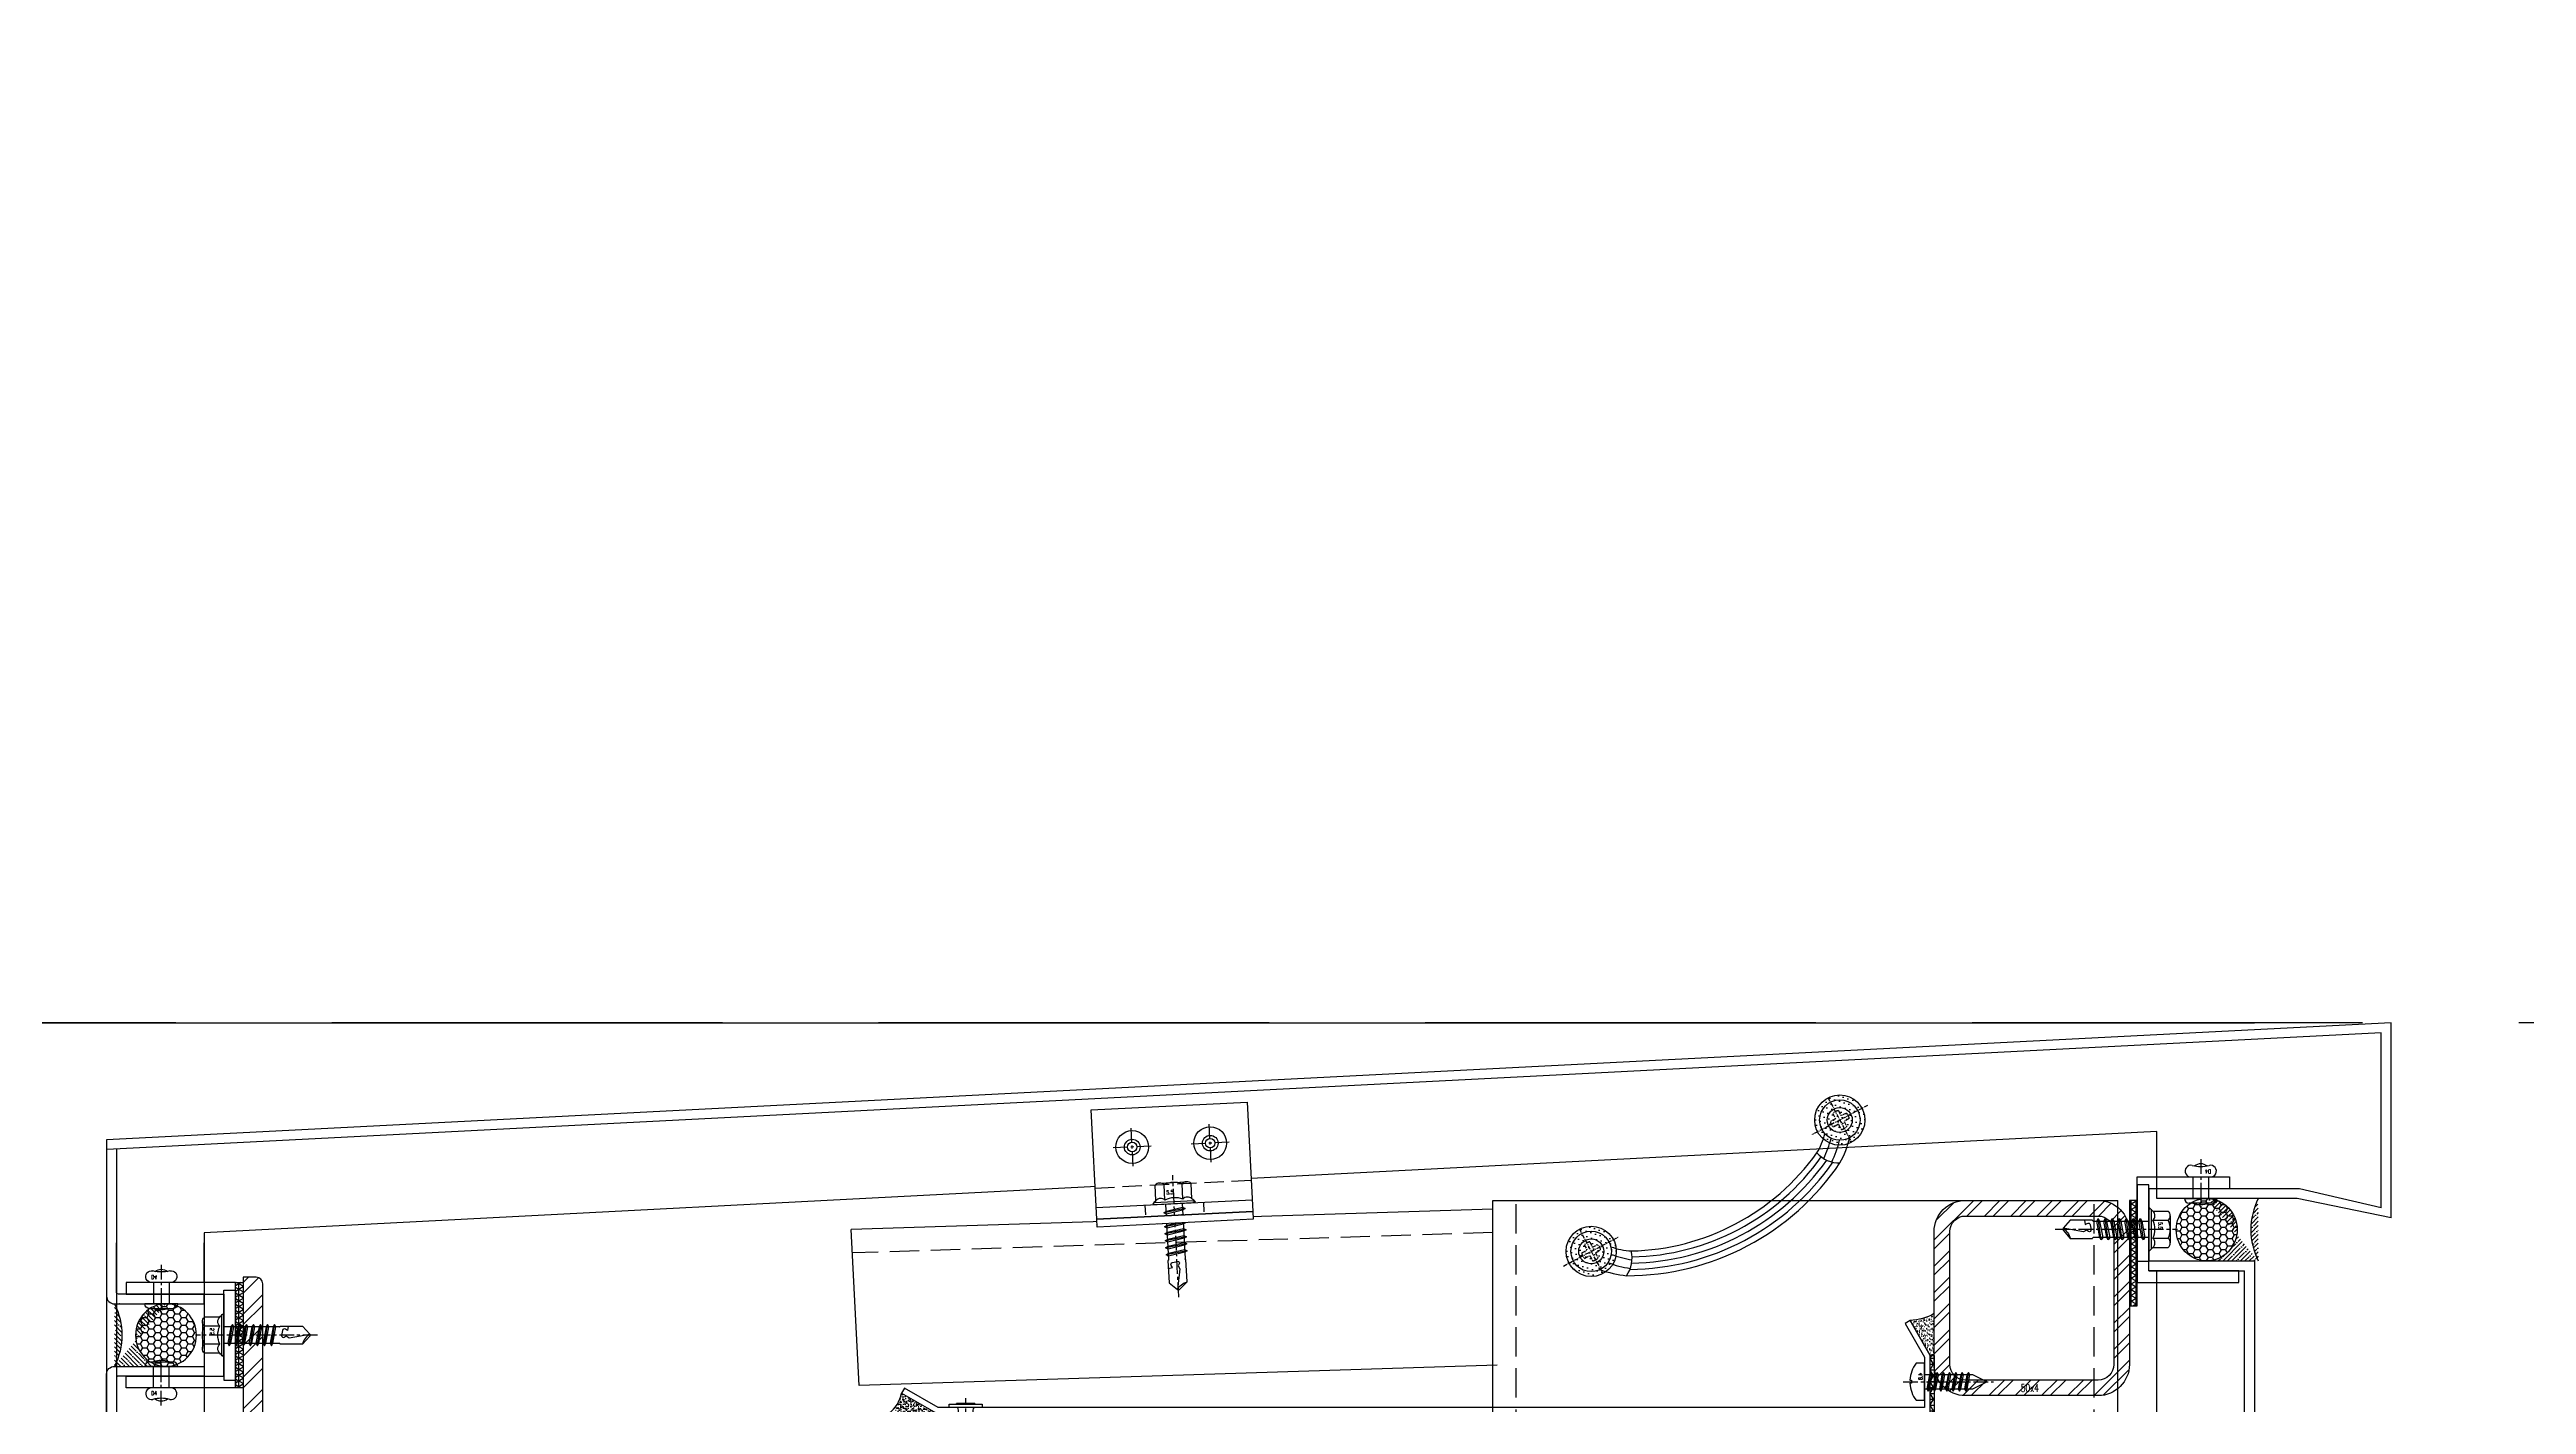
# Model space of a CAD drawing. Extents: x 220580 to 2027826, y -309201 to 71987.
# Drawn here: x 307435 to 308069, y -180895 to -180548 of the extents above; entities that cross this region are included whole.
import ezdxf
from ezdxf.enums import TextEntityAlignment as Align

# ---------------------------------------------------------------- set-up
doc = ezdxf.new("R2010")
doc.units = 0
for name, pattern in [('CENTER', [2, 1.25, -0.25, 0.25, -0.25]), ('DASH', [0.35, 0.25, -0.1]), ('ZN-CENTER', [2, 1.25, -0.25, 0.25, -0.25]), ('ZN-DASH', [0.35, 0.25, -0.1]), ('ZN-DOT', [0.25, 0, -0.25])]:
    doc.linetypes.add(name, pattern=pattern)
for name, color, linetype in [('!ZN1-填充-8', 8, 'Continuous'), ('!ZN1-标注-173', 173, 'Continuous'), ('!ZN3-不锈钢板幕墙-7', 7, 'Continuous'), ('!ZN3-铝板幕墙-3', 3, 'Continuous'), ('!ZN4-辅助材料-1', 1, 'Continuous'), ('!ZN4-配件-11', 11, 'Continuous'), ('!ZN5-钢材投影-40', 40, 'Continuous'), ('!ZN5-钢材断面-2', 2, 'Continuous'), ('!ZN5-铝材投影-112', 112, 'Continuous'), ('!ZN6-层高线-8', 8, 'ZN-DOT'), ('!ZN6-虚线-8', 8, 'ZN-DASH'), ('A-LIN-V', 9, 'Continuous'), ('CEN', 1, 'CENTER'), ('DIM', 173, 'Continuous'), ('Fill', 8, 'Continuous')]:
    doc.layers.add(name, color=color, linetype=linetype)
doc.layers.add('@ZN-型材编号（非打印层）', color=8, linetype='Continuous', plot=False)
doc.styles.add('DHTEXT-1', font='ROMANS.shx', dxfattribs={"width": 0.7, "bigfont": 'CHINESE.shx'})
doc.dimstyles.new('ZN3', dxfattribs={"dimscale": 3, "dimtxt": 2.5, "dimasz": 1.5, "dimexe": 1, "dimexo": 2, "dimgap": 0.9, "dimtad": 1, "dimdec": 0, "dimdsep": 46, "dimtxsty": 'DHTEXT-1', "dimblk": 'ARCHTICK', "dimcen": 2.5, "dimclrd": 173, "dimclre": 173, "dimclrt": 7, "dimazin": 2, "dimtfac": 1, "dimtix": 1, "dimtmove": 2, "dimatfit": 3, "dimfxl": 0, "dimarcsym": 0})

# ---------------------------------------------------------------- blocks, each defined once
blk = doc.blocks.new('*U2096')
at = {"color": 0, "linetype": 'CENTER', "ltscale": 3}
blk.add_line((-5.42402482348062, 2.951201566112061e-13), (17.70672576295199, 2.948752353404415e-13), dxfattribs=at)
at = {"linetype": 'ByBlock', "ltscale": 10}
for p, q in [((0, 1.7899998674459), (12.38000001907299, 1.790001397150355)), ((0.980701996714231, 2.400000000000386), (1.655298003285623, -2.399999999999796)), ((2.580701996714217, 2.400000210272508), (3.255298003285609, -2.399999789727674)), ((4.180701996714204, 2.40000042054463), (4.855298003285595, -2.399999579455552)), ((5.780701996714191, 2.400000630816753), (6.455298003285582, -2.399999369183429)), ((7.380701996714176, 2.400000841088874), (8.055298003285568, -2.399999158911307)), ((8.980701996714163, 2.400001051360997), (9.655298003285555, -2.399998948639185)), ((10.58070199671415, 2.400001261633119), (11.25529800328554, -2.399998738367063)), ((12.38000001907299, 1.790001397150355), (16, 1.626980552060786e-06)), ((16, 1.626980552060786e-06), (12.38000001907299, -1.789998580962678)), ((12.38000001907299, -1.789998580962678), (0, -1.790000231097598))]:
    blk.add_line(p, q, dxfattribs=at)
blk.add_lwpolyline([(-3.299999999999955, 0.4000000000003876), (-3.689993742175107, 0.3999999999999488, -0.1474780726293994), (-2.137196594791703, 4.750000000000297), (0, 4.750000000000293), (0, -4.749999999999703), (-2.137196594791703, -4.749999999999703, -0.1474780726293994), (-3.689993742175107, -0.3999999999993538), (-3.299999999999955, -0.3999999999995669)], format="xyb", close=True, dxfattribs=at)
for points in [[(1.303114339079855, -1.789999999999669), (0.6285183325084631, 1.790000000000258), (0.980701996714231, 2.400000000000158), (1.332885660919771, 1.790000000000258), (2.00748166749139, -1.789999999999669), (1.655298003285623, -2.399999999999796)], [(2.903114339079841, -1.789999789727547), (2.228518332508449, 1.790000210272381), (2.580701996714217, 2.400000210272281), (2.932885660919758, 1.790000210272381), (3.607481667491377, -1.789999789727547), (3.255298003285609, -2.399999789727674)], [(4.503114339079827, -1.789999579455424), (3.828518332508436, 1.790000420544503), (4.180701996714204, 2.400000420544403), (4.532885660919744, 1.790000420544503), (5.207481667491363, -1.789999579455424), (4.855298003285595, -2.399999579455552)], [(6.103114339079815, -1.789999369183302), (5.428518332508423, 1.790000630816625), (5.780701996714191, 2.400000630816525), (6.132885660919731, 1.790000630816625), (6.80748166749135, -1.789999369183302), (6.455298003285582, -2.399999369183429)], [(7.7031143390798, -1.78999915891118), (7.028518332508408, 1.790000841088747), (7.380701996714176, 2.400000841088647), (7.732885660919717, 1.790000841088747), (8.407481667491336, -1.78999915891118), (8.055298003285568, -2.399999158911307)], [(9.303114339079787, -1.789998948639058), (8.628518332508396, 1.79000105136087), (8.980701996714163, 2.400001051360769), (9.332885660919704, 1.79000105136087), (10.00748166749132, -1.789998948639058), (9.655298003285555, -2.399998948639185)], [(10.90311433907977, -1.789998738366936), (10.22851833250838, 1.790001261632992), (10.58070199671415, 2.400001261632892), (10.93288566091969, 1.790001261632992), (11.60748166749131, -1.789998738366936), (11.25529800328554, -2.399998738367063)]]:
    blk.add_lwpolyline(points, close=True, dxfattribs=at)
at = {"layer": 'Defpoints', "color": 0, "ltscale": 10, "style": 'DHTEXT-1', "width": 0.7}
blk.add_text('4.8', height=1, rotation=90, dxfattribs=at).set_placement((-0.4943080637851551, -1.360906739296144), align=Align.CENTER)
blk = doc.blocks.new('*U1916')
at = {"color": 0, "linetype": 'ZN-CENTER', "ltscale": 6}
blk.add_line((43.75691669705304, 4.925789506012574e-14), (-2.334210881697629, 5.329070518200751e-14), dxfattribs=at)
at = {"linetype": 'ByBlock', "ltscale": 10}
for p, q in [((-1.099999999999767, 2.281819537641123), (-1.099999999999767, -2.281819537642608)), ((-0.9499999999997897, 2.326965969312877), (-0.9499999999997897, -2.326965969314362)), ((-0.7999999999997556, 4.200000000000042), (-0.7999999999997556, -4.20000000000147)), ((-1.335820343228988e-12, 4.200000000000042), (-0.7999999999997556, 4.200000000000042)), ((1.335820343228988e-12, -4.199999999999935), (-1.335820343228988e-12, 4.200000000000042)), ((-0.7999999999997556, -4.20000000000147), (1.335820343228988e-12, -4.199999999999935))]:
    blk.add_line(p, q, dxfattribs=at)
blk.add_lwpolyline([(0, -2.522000000000165, -0.414213562373095), (0.6719999999999402, -1.849999999999969), (35.87027027027045, -1.849999999999973), (42, 4.925789506012574e-14), (35.87027027027045, 1.850000000000072), (0.6719999999999402, 1.850000000000076, -0.414213562373095), (0, 2.521999999999476)], format="xyb", dxfattribs=at)
for centre, start, end in [((-1.117211323007012, 2.610766877386478), 272.9951230191359, 344.3665125859252), ((-1.117211323007012, -2.610766877387963), 15.63348741407401, 87.00487698086415)]:
    blk.add_arc(centre, 0.329397301089755, start, end, dxfattribs=at)
at = {"layer": 'Defpoints', "color": 0, "ltscale": 10, "style": 'DHTEXT-1', "width": 0.7}
blk.add_text('3.7', height=1.125, rotation=90, dxfattribs=at).set_placement((3.092591720855712, -0.9336714974895588), align=Align.CENTER)
blk = doc.blocks.new('A$C4339486c')
at = {"layer": '!ZN1-填充-8'}
h = blk.add_hatch(dxfattribs=at)
h.set_pattern_fill('AR-SAND', color=256, scale=0.5, style=0)
h.set_pattern_definition([(37.50000000000001, (116583.8675824986, 18534.71733578655), (-0.03149667905480408, 0.9634118845065793), [0, -0.76, 0, -0.85, 0, -0.8125]), (7.499999999999999, (116583.8675824986, 18534.71733578655), (0.8848883526338636, 1.41107303261487), [0, -0.41, 0, -0.685, 0, -0.2625]), (327.5, (116583.2525824986, 18534.71733578655), (1.557070930875748, 0.002829526768482249), [0, -0.25, 0, -0.9, 0, -1.175]), (317.5, (116583.2525824986, 18534.71733578655), (1.503063302286147, 0.4388377824671246), [0, -0.125, 0, -0.59, 0, -0.675])])
edge = h.paths.add_edge_path()
edge.add_arc((106.0533883510507, -22.41111024227575), 14.3792900125779, 273.13283068018336, 298.88795811342646, ccw=False)
edge.add_line((106.8392304844456, -36.768910679908), (111.9999999999127, -45.70762568686041))
edge.add_line((111.9999999998836, -45.70762568686041), (111.9999999998836, -46.02916471776552))
edge.add_line((111.9999999998836, -46.02916471773642), (112.9999999998836, -46.02916471773642))
edge.add_line((112.9999999998836, -46.02916471773642), (112.9999999998836, -35.00112882305984))
at = {"layer": '!ZN1-填充-8', "ltscale": 0.1}
h = blk.add_hatch(dxfattribs=at)
h.set_pattern_fill('NET3', color=256, scale=3, style=0)
h.set_pattern_definition([(7.016477563892661e-15, (116709.8676953827, 18512.01084007393), (0, 1.5), []), (59.99999999999999, (116709.8676953827, 18512.01084007393), (-1.299038105676658, 0.7500000000000002), []), (120, (116709.8676953827, 18512.01084007393), (-1.299038105676658, -0.7499999999999997), [])])
h.paths.add_polyline_path([(111.9999999998836, -45.70762568686041), (112.9999999998836, -45.70762568686041), (112.9999999999418, -60.50112882189569), (111.9999999999418, -60.50112882189569)])
at = {"layer": '!ZN1-填充-8'}
h = blk.add_hatch(dxfattribs=at)
h.set_pattern_fill('AR-SAND', color=256, scale=0.5, style=0)
h.set_pattern_definition([(37.50000000000001, (116461.8678415727, 18527.01083949904), (-0.03149667905480408, 0.9634118845065793), [0, -0.76, 0, -0.85, 0, -0.8125]), (7.499999999999999, (116461.8678415727, 18527.01083949904), (0.8848883526338636, 1.41107303261487), [0, -0.41, 0, -0.685, 0, -0.2625]), (327.5, (116461.2528415727, 18527.01083949904), (1.557070930875748, 0.002829526768482249), [0, -0.25, 0, -0.9, 0, -1.175]), (317.5, (116461.2528415727, 18527.01083949904), (1.503063302286147, 0.4388377824671246), [0, -0.125, 0, -0.59, 0, -0.675])])
edge = h.paths.add_edge_path()
edge.add_line((-153.7469659872586, -60.50112882378744), (-142.4998637941026, -60.50112882375834))
edge.add_line((-142.4998637941317, -60.50112882375834), (-151.438578801055, -55.34035930829123))
edge.add_ellipse((-161.6689984797267, -53.86099213713896), major_axis=(-7.309241206491246, -7.309241206491246), ratio=0.9999999999978988, start_angle=95.03073259713369, end_angle=126.77179443822749, ccw=False)
at = {"layer": '!ZN3-不锈钢板幕墙-7', "ltscale": 4}
blk.add_lwpolyline([(-106.4999467868474, -59.00112882375834), (-106.4999467868474, -59.00112882375834), (-142.0979400054202, -59.00112882375834), (-150.688578801055, -54.04132120261784), (-151.438578801055, -55.34035930829123), (-142.4998637941317, -60.50112882375834), (-45.59828502614982, -60.50112882375834), (-45.59828502614982, -60.50112882375834), (111.9999999999418, -60.50112882311805), (111.9999999998836, -45.70762568686041), (106.8392304844456, -36.768910679908), (105.5401923787431, -37.518910679908), (110.4999999998836, -46.10954947551363), (110.4999999999418, -59.00112882311805)], close=True, dxfattribs=at)
at = {"layer": '!ZN4-辅助材料-1', "ltscale": 4}
for points in [[(106.8392304844456, -36.768910679908), (111.9999999998836, -45.70762568686041), (112.9999999998836, -45.70762568686041), (112.9999999999418, -35.00112882308895, -0.1128534114984326), (106.8392304844456, -36.768910679908)], [(-151.438578801055, -55.34035930829123), (-142.4998637941317, -60.50112882375834), (-142.4998637941317, -60.50112882375834), (-154.706360657874, -60.50112882375834, 0.1983726770642686), (-151.438578801055, -55.34035930829123)]]:
    blk.add_lwpolyline(points, format="xyb", dxfattribs=at)
blk.add_lwpolyline([(111.9999999998836, -45.70762568686041), (112.9999999998836, -45.70762568686041), (112.9999999999418, -60.50112882189569), (111.9999999999418, -60.50112882189569)], close=True, dxfattribs=at)
at = {"layer": '!ZN5-钢材投影-40'}
for p, q in [((0, -8.218898337567225), (-164.3215030523133, -13.46489040210145)), ((-162.3239983745734, -53.4149839572201), (-164.3215030523133, -13.46489040213055)), ((1.076726171420887, -48.21503081798437), (-162.3239983745734, -53.4149839572201))]:
    blk.add_line(p, q, dxfattribs=at)
at = {"layer": '!ZN6-虚线-8', "ltscale": 30}
blk.add_line((0, -14.22639365587384), (-164.0218773506349, -19.45740443540853), dxfattribs=at)
at = {"layer": '!ZN4-配件-11', "color": 1, "xscale": -1}
for name, p, rotation in [('*U2096', (110.4999999999418, -52.43339041018044), 180), ('*U1916', (-134.9999467868474, -59.00112882375834), 90)]:
    blk.add_blockref(name, p, dxfattribs=dict(at, rotation=rotation))
blk = doc.blocks.new('*U1316')
at = {"layer": '!ZN3-铝板幕墙-3'}
blk.add_line((13.5, -5.000049419315474), (2986.503735484693, -5.000049419163421), dxfattribs=at)
blk.add_lwpolyline([(2986.503735484693, -30.00004941915615), (9.999999998515705, -30.00004941932275, -0.4142135623731721), (7.999999998515705, -28.00004941932275), (7.999999998515705, -5.000049419315474), (10.4999999985157, -5.000049419315474), (10.4999999985157, -27.00004941920633, 0.4142135623730951), (10.9999999985157, -27.50004941920633), (2986.503735484693, -27.50004941905428)], format="xyb", dxfattribs=at)
blk = doc.blocks.new('铝板16mm胶缝')
at = {"layer": '!ZN1-填充-8'}
h = blk.add_hatch(dxfattribs=at)
h.set_pattern_fill('HONEY', color=256, scale=0.7, angle=-270, style=0)
h.set_pattern_definition([(90, (10097.31989989708, 185.0232752102251), (-0.9623705000000002, 1.666875), [1.11125, -2.2225]), (210, (10097.31989989708, 185.0232752102251), (-0.9623708449331864, -1.666874800852732), [1.11125, -2.222499999999999]), (150, (10097.31989989708, 185.0232752102251), (-1.924741344933186, 1.991472677892826e-07), [-2.2225, 1.11125])])
edge = h.paths.add_edge_path()
edge.add_ellipse((-8.500000000207365, 14.57041595620103), major_axis=(-7.997393453053519, 3.358849100355043e-11), ratio=0.9747925043838522, start_angle=0, end_angle=360)
h = blk.add_hatch(dxfattribs=at)
h.set_pattern_fill('ANSI35', color=256, scale=0.5, angle=-270, style=0)
h.set_pattern_definition([(135, (0, 0), (-1.122532015133644, -1.122532015133644), []), (135, (0, 1.122532500000005), (-1.122532015133644, -1.122532015133644), [1.984375, -0.396875, 0, -0.396875])])
edge = h.paths.add_edge_path()
edge.add_line((-0.5052130940530333, 1.366215148264018), (-0.5026065471538459, 14.57041595616465))
edge.add_line((-16.50000000016007, 1.366215148336778), (-16.49739345326088, 14.57041595623741))
edge.add_ellipse((-8.500000000207365, 14.57041595620103), major_axis=(-7.997393453053519, 3.358849100355043e-11), ratio=0.9747925043838522, start_angle=0, end_angle=180)
edge.add_arc((-8.499999999414285, -14.44754302653018), 17.72215979008053, 63.16567149166988, 116.8343285139232)
at = {"layer": '!ZN4-辅助材料-1', "ltscale": 0.5}
blk.add_arc((-8.499999999414285, -14.44754302653018), 17.72215979008053, 63.16567149164778, 116.8343285139584, dxfattribs=at)
blk.add_ellipse((-8.500000000207365, 14.57041595620103), major_axis=(-7.997393453053519, 3.358849100355043e-11), ratio=0.9747925043838522, dxfattribs=at)
at = {"layer": 'Defpoints', "ltscale": 0.5}
for p in [(-16.50000000018917, -0.6337848516632221), (-8.500000000280124, -0.6337848516632221), (-0.4999999986393959, -0.6337848516632221)]:
    blk.add_point(p, dxfattribs=at)
blk = doc.blocks.new('*U1824')
at = {"color": 0, "linetype": 'ZN-CENTER', "ltscale": 3}
blk.add_line((23.99999999999994, 2.188255855140087e-07), (-7.276562432845615, -1.533137051807418e-07), dxfattribs=at)
at = {"ltscale": 10}
for p, q in [((-5.449999999999818, -3.464101413275086), (-5.449999999999818, 3.464101817001181)), ((-1.015572715537019, 4.618802355381165), (-4.949999999997999, 4.618802355381165)), ((-1.015583010001137, 2.309401278621424), (-4.949999999997999, 2.309401278624835)), ((-0.5504878062047283, -5.115541284646254), (-0.5504878062065472, 5.115530008962667)), ((-0.1698801084603474, 5.480866579516958), (1.167940990853822e-05, 4.83959058622783)), ((0, -4.839613541317005), (0, 4.8396139450431)), ((0, 2.084999581674395), (14.28830168384373, 2.085001969002848)), ((1.419619596213958, 2.729999885991237), (2.200602679755074, -2.730000114008757)), ((3.219619596213958, 2.729999881768008), (4.000602679755074, -2.730000118231986)), ((5.019619596213958, 2.729999877544779), (5.800602679755074, -2.730000122455214)), ((6.819619596213958, 2.729999873321551), (7.600602679755074, -2.730000126678443)), ((8.619619596213958, 2.729999869098322), (9.400602679755075, -2.730000130901672)), ((10.41961959621396, 2.729999864875094), (11.20060267975507, -2.7300001351249)), ((12.21961959621396, 2.729999860651865), (13.00060267975507, -2.730000139348129)), ((-1.015583010002956, -2.30940087489533), (-4.94999999999618, -2.30940087489874)), ((-1.015583010001137, -4.618801951655071), (-4.949999999999818, -4.618801951654161)), ((-0.1698801084603474, -5.480877855198726), (1.167940990853822e-05, -4.839601861909371)), ((14.28834179297628, -2.085001744372565), (0, -2.084999717997933))]:
    blk.add_line(p, q, dxfattribs=at)
for points in [[(1.828211756127738, -2.085000114008789), (1.047228672586622, 2.084999885991241), (1.419619596213901, 2.729999885991095), (1.792010519841123, 2.084999885991241), (2.57299360338241, -2.085000114008761), (2.200602679755074, -2.730000114008771)], [(3.628211756127738, -2.085000118232018), (2.847228672586622, 2.084999881768012), (3.219619596213901, 2.729999881767866), (3.592010519841123, 2.084999881768012), (4.37299360338241, -2.085000118231989), (4.000602679755074, -2.730000118232)], [(5.428211756127738, -2.085000122455247), (4.647228672586622, 2.084999877544783), (5.019619596213901, 2.729999877544637), (5.392010519841123, 2.084999877544783), (6.17299360338241, -2.085000122455218), (5.800602679755074, -2.730000122455229)], [(7.228211756127738, -2.085000126678475), (6.447228672586622, 2.084999873321555), (6.819619596213901, 2.729999873321409), (7.192010519841123, 2.084999873321555), (7.97299360338241, -2.085000126678447), (7.600602679755074, -2.730000126678457)], [(9.028211756127739, -2.085000130901704), (8.247228672586623, 2.084999869098326), (8.619619596213902, 2.72999986909818), (8.992010519841124, 2.084999869098326), (9.77299360338241, -2.085000130901676), (9.400602679755075, -2.730000130901686)], [(10.82821175612774, -2.085000135124933), (10.04722867258662, 2.084999864875098), (10.4196195962139, 2.729999864874951), (10.79201051984112, 2.084999864875098), (11.57299360338241, -2.085000135124904), (11.20060267975507, -2.730000135124914)], [(12.62821175612774, -2.085000139348161), (11.84722867258662, 2.084999860651869), (12.2196195962139, 2.729999860651723), (12.59201051984112, 2.084999860651869), (13.37299360338241, -2.085000139348133), (13.00060267975507, -2.730000139348143)]]:
    blk.add_lwpolyline(points, close=True, dxfattribs=at)
for points in [[(14.28755614132959, -2.084999790480305, -0.414213562373095), (14.44551068678416, -2.242954335934877), (14.44551068678416, -2.321931608662732), (20.17706341883141, -2.321931608662732), (21.99999672497771, -0.2620664843346907), (21.99999672497771, 0.2620669033741529), (20.1770634188305, 2.321932027703048), (14.44551068678416, 2.321932027703616), (14.44551068678416, 2.242954754974284, -0.414213562373095), (14.28755614132959, 2.085000209519654)], [(16.51287844574838, -2.321931608662732), (16.35611659158181, -1.195959136936376), (15.82661205339483, -1.523970797760166, -0.5304615897786895), (15.03442566961419, -1.169417307181045), (14.81075563571315, 0.0990784896746442, -0.6513157956771675), (15.47433833661651, 0.5440859063701903), (16.0012324895205, 0.2109028390927443), (16.76803563861736, 0.6608451827776259), (21.99999672497771, -0.2620664843346907, -0.2012259957209903), (20.1770634188305, 2.321932027703048)]]:
    blk.add_lwpolyline(points, format="xyb", dxfattribs=at)
for centre, radius, start, end in [((-3.866666666665878, 3.464101817001181), 1.583333333333237, 133.1735511071865, 226.8264488928781), ((0.1333333333341216, 2.018612281773358e-07), 5.583333333333248, 155.5673023206315, 204.4326976793683), ((0.06775032333098352, 3.464101817001181), 1.583333333333237, 133.1735511071865, 226.8264488928781), ((4.067750323330984, 2.018612281773358e-07), 5.583333333333248, 155.5673023206315, 204.4326976793683), ((7.477939400387186, -2.867559875829768), 11.3218976996017, 132.4921501626091, 138.6063620026382), ((-3.866666666665878, -3.464101413275086), 1.583333333333237, 133.1735511071865, 226.8264488927399), ((0.06775032333098352, -3.464101413275086), 1.583333333333237, 133.1735511071865, 226.8264488927399), ((7.477939400387186, 2.867548600148227), 11.3218976996017, 221.3935592101043, 227.5078498373909)]:
    blk.add_arc(centre, radius, start, end, dxfattribs=at)
at = {"layer": 'Defpoints', "color": 0, "ltscale": 10, "style": 'DHTEXT-1', "width": 0.7}
blk.add_text('5.5', height=1, rotation=90, dxfattribs=at).set_placement((-2.461643067588102, -0.9299515093815011), align=Align.CENTER)
blk = doc.blocks.new('方管钢50x4')
at = {"layer": 'Fill'}
h = blk.add_hatch(dxfattribs=at)
h.set_pattern_fill('ANSI32', color=8, scale=0.5, style=0)
h.set_pattern_definition([(45, (-2819.744272670329, -883.7318041504182), (-3.367596045400933, 3.367596045400933), []), (45, (-2817.499207670329, -883.7318041504182), (-3.367596045400933, 3.367596045400933), [])])
edge = h.paths.add_edge_path(flags=16)
edge.add_line((-17, 21.00000000000011), (17, 21))
edge.add_arc((17, 17), 4, 0, 90, ccw=False)
edge.add_line((21, 17), (21, -16.99999999999977))
edge.add_arc((17, -16.99999999999977), 4, 270, 360, ccw=False)
edge.add_line((17, -20.99999999999977), (-17, -20.99999999999989))
edge.add_arc((-17, -16.99999999999989), 4, 180, 270, ccw=False)
edge.add_line((-21, -16.99999999999989), (-21, 17.00000000000011))
edge.add_arc((-17, 17.00000000000011), 4, 90, 180, ccw=False)
edge = h.paths.add_edge_path()
edge.add_line((-17, 25.00000000000011), (17, 25))
edge.add_arc((17, 17), 8, 0, 90, ccw=False)
edge.add_line((25, 17), (25, -16.99999999999977))
edge.add_arc((17, -16.99999999999977), 8, 270, 360, ccw=False)
edge.add_line((17, -24.99999999999977), (-17, -24.99999999999989))
edge.add_arc((-17, -16.99999999999989), 8, 180, 270, ccw=False)
edge.add_line((-25, -16.99999999999989), (-25, 17.00000000000011))
edge.add_arc((-17, 17.00000000000011), 8, 90, 180, ccw=False)
for points in [[(-17, 25.00000000000011), (17, 25, -0.4142135623730951), (25, 17), (25, -16.99999999999977, -0.4142135623730951), (17, -24.99999999999977), (-17, -24.99999999999989, -0.4142135623730951), (-25, -16.99999999999989), (-25, 17.00000000000011, -0.4142135623730951)], [(-17, 21.00000000000011), (17, 21, -0.414213562373095), (21, 17), (21, -16.99999999999977, -0.414213562373095), (17, -20.99999999999977), (-17, -20.99999999999989, -0.4142135623730961), (-21, -16.99999999999989), (-21, 17.00000000000011, -0.414213562373095)]]:
    blk.add_lwpolyline(points, format="xyb", close=True)
at = {"layer": '@ZN-型材编号（非打印层）', "style": 'DHTEXT-1', "width": 0.7}
blk.add_text('50x4', height=2, dxfattribs=at).set_placement((-0.5126066602133506, -23.03511422043846), align=Align.MIDDLE_CENTER)
blk = doc.blocks.new('*U2003')
at = {"layer": '!ZN5-钢材断面-2'}
blk.add_blockref('方管钢50x4', (-5.684341886080801e-14, -1.70530256582424e-13), dxfattribs=at)
blk = doc.blocks.new('铝板连接件1(新规)')
at = {"layer": '!ZN1-填充-8'}
h = blk.add_hatch(dxfattribs=at)
h.set_pattern_fill('NET3', color=256, scale=0.4, angle=180, style=0)
h.set_pattern_definition([(179.9999999999999, (18968.5970618126, 39999.08912065818), (-9.724564495274452e-16, -1.27), []), (239.9999999999999, (18968.5970618126, 39999.08912065818), (1.099852262806237, -0.6350000000000011), []), (299.9999999999999, (18968.5970618126, 39999.08912065818), (1.099852262806238, 0.6349999999999989), [])])
h.paths.add_polyline_path([(-13.49999960709829, 1.999950581193843), (-13.49999960709829, -4.941880615660921e-05), (13.50000039290171, -4.941880615660921e-05), (13.50000039290171, 1.999950581193843)])
at = {"layer": '!ZN4-辅助材料-1', "ltscale": 5}
blk.add_lwpolyline([(-13.49999960709829, 1.999950581193843), (-13.49999960709829, -4.941880615660921e-05), (13.50000039290171, -4.941880615660921e-05), (13.50000039290171, 1.999950581193843)], close=True, dxfattribs=at)
at = {"layer": '!ZN5-铝材投影-112'}
for points in [[(11.50000039217412, 1.999950581193843), (-13.49999960709829, 1.999950581193843), (-13.49999960709829, 29.99995058118657), (-10.49999960709829, 29.99995058118657), (-10.4999996056431, 4.999950581193843), (11.50000039362931, 4.999950581193843)], [(-11.49999960343848, 1.999950581193843), (13.50000039583392, 1.999950581193843), (13.50000039583392, 29.99995058118657), (10.50000039583392, 29.99995058118657), (10.50000039437873, 4.999950581193843), (-11.49999960489367, 4.999950581193843)]]:
    blk.add_lwpolyline(points, close=True, dxfattribs=at)
at = {"layer": '!ZN4-配件-11', "color": 1, "rotation": 270}
blk.add_blockref('*U1824', (-5.816109478473663e-06, 4.999950581179291), dxfattribs=at)
blk = doc.blocks.new('*U1825')
at = {"color": 0, "linetype": 'CENTER', "ltscale": 3}
blk.add_line((10.0124521631674, 5.329070518200751e-14), (-2.451370260241674, 5.329070518200751e-14), dxfattribs=at)
at = {"linetype": 'ByBlock', "lineweight": -2, "ltscale": 10}
for p, q in [((-1.19999999999709, -2.999999999995627), (-1.19999999999709, 2.999999999995733)), ((0, 4.200000000000099), (0, -4.199999999999992)), ((5.50000000054162, 2.000000000000053), (0, 2.000000000000053)), ((5.50000000054162, 2.500000000000053), (5.50000000054162, -2.499999999999947)), ((5.50000000054162, -1.999999999999947), (0, -1.999999999999947))]:
    blk.add_line(p, q, dxfattribs=at)
for centre, radius, start, end in [((4.415117063422031, -3.584688101909705e-12), 5.96066603962293, 160.3950489643864, 199.6049510356135), ((0, 2.999999999995733), 1.2, 90, 180), ((7.00000000054162, 2.500000000000053), 1.5, 348.4480414647314, 180), ((16.16515139045397, 5.329070518200751e-14), 8, 164.3308475018224, 195.6691524981776), ((6.186535024229231, -0.0009536892320660684), 2.672094166157843, 323.2266208412516, 36.78433105121244), ((0, -2.999999999995627), 1.2, 180, 270), ((7.00000000054162, -2.499999999999947), 1.5, 180, 11.5519585352685)]:
    blk.add_arc(centre, radius, start, end, dxfattribs=at)
at = {"layer": 'Defpoints', "color": 0, "ltscale": 10, "style": 'DHTEXT-1', "width": 0.7}
blk.add_text('D4', height=1, rotation=90, dxfattribs=at).set_placement((7.370543652128534, -1.846676056511448), align=Align.CENTER)
blk = doc.blocks.new('*U1710')
at = {"layer": '!ZN3-铝板幕墙-3'}
for p, q in [((-13.5, -5.000049419315474), (-71.44746374130165, -5.000049419315474)), ((13.5, -5.000049419315474), (23.64613651806468, -5.000049419329262))]:
    blk.add_line(p, q, dxfattribs=at)
for points in [[(-71.44746374130165, -30.0000494193082), (-9.999999998515705, -30.00004941932275, 0.4142135623731721), (-7.999999998515705, -28.00004941932275), (-7.999999998515705, -5.000049419315474), (-10.4999999985157, -5.000049419315474), (-10.4999999985157, -27.00004941920633, -0.4142135623730951), (-10.9999999985157, -27.50004941920633), (-71.44746374130165, -27.50004941920633)], [(23.64613651806468, -30.00004941932199), (9.999999998515705, -30.00004941932275, -0.4142135623731721), (7.999999998515705, -28.00004941932275), (7.999999998515705, -5.000049419315474), (10.4999999985157, -5.000049419315474), (10.4999999985157, -27.00004941920633, 0.4142135623730951), (10.9999999985157, -27.50004941920633), (23.64613651806468, -27.50004941922012)]]:
    blk.add_lwpolyline(points, format="xyb", dxfattribs=at)
at = {"layer": '!ZN4-辅助材料-1'}
blk.add_blockref('铝板16mm胶缝', (8.499999998748535, -29.36626456765953), dxfattribs=at)
at = {"layer": '!ZN4-配件-11', "rotation": 180}
blk.add_blockref('铝板连接件1(新规)', (3.929089871235192e-07, 4.999950581193843), dxfattribs=at)
at = {"layer": '!ZN4-配件-11', "color": 1, "xscale": -1}
blk.add_blockref('*U1825', (-8.000000001935405, -16.00004941931553), dxfattribs=at)
at = {"layer": '!ZN4-配件-11', "color": 1}
blk.add_blockref('*U1825', (7.999999998952262, -16.00004941931553), dxfattribs=at)
blk = doc.blocks.new('*U2097')
at = {"color": 0, "linetype": 'CENTER', "ltscale": 3}
for p, q in [((4.884923076923078, 5.329070518200751e-14), (-4.884923076923078, 5.329070518200751e-14)), ((0, 4.884923076923094), (0, -4.884923076923026))]:
    blk.add_line(p, q, dxfattribs=at)
at = {"linetype": 'ByBlock', "ltscale": 10}
for radius in [4.2, 2, 1.225]:
    blk.add_circle((0, 5.329070518200751e-14), radius, dxfattribs=at)
blk = doc.blocks.new('*U1915')
at = {"ltscale": 0.125}
blk.add_wipeout([(-20, -30.000000000020236), (20, -30.000000000020236), (19.999999999999996, -5), (-20.000000000000004, -4.999999999971351)], dxfattribs=at).dxf.layer = '!ZN6-虚线-8'
at = {"layer": '!ZN1-填充-8'}
h = blk.add_hatch(dxfattribs=at)
h.set_pattern_fill('NET3', color=256, scale=0.75, angle=180, style=0)
h.set_pattern_definition([(180, (-1731.7059275028, 294.7401969027198), (-2.916190190469635e-16, -2.38125), []), (240, (-1731.7059275028, 294.7401969027198), (2.062222992761694, -1.190625), []), (299.9999999999999, (-1731.7059275028, 294.7401969027198), (2.062222992761694, 1.190624999999999), [])])
h.paths.add_polyline_path([(20, 0), (-20, 0), (-20, -2), (20, -2)])
at = {"layer": '!ZN5-铝材投影-112'}
blk.add_lwpolyline([(20, -2), (-20, -2), (-20, -30.00000000002228), (20, -30.00000000002228)], close=True, dxfattribs=at)
at = {"layer": '!ZN6-虚线-8', "linetype": 'ZN-DASH', "ltscale": 10}
for p, q in [((-7.5, -5), (-7.500000000007276, -2.000000000001364)), ((7.5, -5.000000000029274), (7.500000000017053, -2.000000000030639))]:
    blk.add_line(p, q, dxfattribs=at)
at = {"layer": '!ZN6-虚线-8', "color": 8, "linetype": 'ZN-DASH', "ltscale": 20}
blk.add_line((-20, -10.00004941924908), (20, -10.00004941924908), dxfattribs=at)
at = {"layer": '!ZN4-配件-11', "color": 1, "xscale": -1, "rotation": 270}
for name, p in [('*U1824', (0, -4.999999999985675)), ('*U2097', (-10, -20.00000000002228)), ('*U2097', (9.999999999976126, -20.00000000001597))]:
    blk.add_blockref(name, p, dxfattribs=at)
at = {"ltscale": 0.25}
blk.add_wipeout([(20, 7.105427357601002e-15), (20, -2.000000000001357), (-20, -2.000000000001357), (-20, 7.105427357601002e-15)], dxfattribs=at).dxf.layer = '!ZN4-辅助材料-1'
at = {"layer": '!ZN4-辅助材料-1'}
blk.add_lwpolyline([(20, 0), (-20, 0), (-20, -2), (20, -2)], close=True, dxfattribs=at)
at = {"layer": '!ZN5-铝材投影-112', "ltscale": 0.25}
blk.add_line((-20, -5), (20, -5), dxfattribs=at)
blk = doc.blocks.new('ZT_角钢(填充)_50X50X5')
at = {"layer": '!ZN1-填充-8'}
h = blk.add_hatch(dxfattribs=at)
h.set_pattern_fill('ANSI32', color=256, scale=0.6, style=0)
h.set_pattern_definition([(45, (-11702.14548385996, -65281.3865768466), (-4.041115254481119, 4.041115254481119), []), (45, (-11699.45140585996, -65281.3865768466), (-4.041115254481119, 4.041115254481119), [])])
h.paths.add_polyline_path([(50, 3.333333333328937, 0.4142135623730951), (48.33333333333394, 5.000000000000455), (10.5, 5, -0.4142135623730951), (5, 10.5), (5, 48.33333333332848, 0.4142135623730951), (3.33333333333394, 50), (0, 50), (0, 0), (50.00000000000182, -6.821210263296962e-12)])
at = {"layer": '!ZN5-钢材断面-2'}
blk.add_lwpolyline([(0, 0), (0, 50), (3.33333333333394, 50, -0.4142135623730951), (5, 48.33333333332848), (5, 10.5, 0.4142135623730951), (10.5, 5), (48.33333333333394, 5.000000000000455, -0.4142135623730951), (50, 3.333333333328937), (50, 4.547473508864641e-13), (0, 0)], format="xyb", dxfattribs=at)
blk = doc.blocks.new('*U2004')
at = {"layer": '!ZN5-钢材断面-2', "extrusion": (0, 0, -1), "zscale": -1, "rotation": 90}
blk.add_blockref('ZT_角钢(填充)_50X50X5', (0, 0), dxfattribs=at)
blk = doc.blocks.new('fldx')
h = blk.add_hatch()
h.set_pattern_fill('DOTS', color=256, angle=45, style=0)
h.set_pattern_definition([(45.00000000000001, (-6059.472415639524, -1072.347563096982), (-0.5612660075668219, 1.683798022700466), [0, -1.5875])])
h.paths.add_polyline_path([(19.49185741183101, 32.63750814745617, 1), (3.404577326411527, 32.63750814745617, 1)])
h = blk.add_hatch()
h.set_pattern_fill('DOTS', color=256, angle=45, style=0)
h.set_pattern_definition([(45.00000000000001, (-6059.472415639524, -1162.347563096982), (-0.5612660075668219, 1.683798022700466), [0, -1.5875])])
h.paths.add_polyline_path([(19.49185741183101, -57.36249185254428, 1), (3.404577326411527, -57.36249185254428, 1)])
at = {"layer": '!ZN1-标注-173'}
blk.add_line((18.18142601291765, -57.67171863582234), (17.18142601291765, -57.67171863580779), dxfattribs=at)
blk.add_line((17.18142601291765, -57.67171863582234), (17.18142601291765, -57.67171863582234))
for centre in [(11.44821736912127, 32.63750814745617), (11.44821736912127, -57.36249185254428)]:
    blk.add_circle(centre, 8.043640042709816)
at = {"color": 4, "linetype": 'ByBlock'}
for centre, radius in [((11.44821736912127, 32.63750814742707), 6.464888629969209), ((11.44821736912127, 32.6374963084545), 4), ((11.44821736912127, -57.36250369151685), 6.464888629969209), ((11.44821736912127, -57.36249185254428), 4)]:
    blk.add_circle(centre, radius, dxfattribs=at)
for centre, radius, start, end in [((-3.44787772060954, 8.502973574710268), 32.36139694209459, 33.30117827491956, 48.70006589089888), ((-3.44787772060954, 8.502973574710268), 24.36139694209459, 31.49635058581813, 47.22872874139858), ((-6.203296043531736, 3.240134435736763), 32.36139694209459, 36.13416905110966, 48.38881705301178), ((-4.219250643538544, 5.258542309720724), 32.36139694209459, 35.59385651078586, 48.70006589089888), ((14.90383648095303, 30.67066860510567), 9.745620917703995, 284.381576615608, 333.1610540623005), ((-48.93074560828973, -12.36249777204466), 80.17773686555333, 332.733597266586, 27.26640273341395), ((-48.93074560828973, -12.36249777204466), 82.17773686555333, 331.9580912544686, 28.04190874553144), ((-49.92487615717619, -12.36249777204512), 75.17068832294687, 333.4377038734888, 26.56229612651115), ((-48.93074560828973, -12.36249777204466), 76.17773686555333, 333.285964540744, 26.71403545925595), ((-48.93074560828973, -12.36249777204466), 78.17773686555333, 333.1628154087539, 26.83718459124611), ((-3.44787772060954, -33.22796911880005), 24.36139694209459, 312.7712712586014, 328.5036494141819), ((-6.203296043531736, -27.96512997982654), 32.36139694209459, 311.6111829469883, 323.8658309488903), ((14.90383648095303, -55.39566414919545), 9.745620917703995, 26.83894593769939, 75.61842338439192), ((-4.219250643538544, -29.9835378538105), 32.36139694209459, 311.2999341091012, 324.4061434892142), ((-3.44787772060954, -33.22796911880005), 32.36139694209459, 311.2999341091012, 326.6988217250804)]:
    blk.add_arc(centre, radius, start, end, dxfattribs=at)
at = {"layer": 'CEN', "linetype": 'ZN-CENTER'}
for p, q in [((11.44821736912127, 42.64950402247086), (11.44821736912127, 22.62551227244148)), ((3.318701669137226, 32.6374963084545), (19.39906726908521, 32.6374963084545)), ((8.54704025076353, 33.63749630851271), (10.44821736912127, 33.63749630851271)), ((10.44821736912127, 35.53868118507853), (10.44821736912127, 33.63749630851271)), ((12.44821736912127, 35.53868118507853), (12.44821736912127, 33.63749630851271)), ((12.44821736912127, 33.63749630851271), (14.349394487479, 33.63749630851271)), ((8.54704841223429, 31.63749630851271), (10.44821736912127, 31.63749630851271)), ((10.44821736912127, 31.63749630851271), (10.44821736912127, 29.73633510977561)), ((12.44821736912127, 31.63749630851271), (14.34938632600824, 31.63749630851271)), ((12.44821736912127, 31.6374963084545), (12.44821736912127, 29.73633510977561)), ((11.44821736912127, -67.37449956656064), (11.44821736912127, -47.35050781653126)), ((10.44821736912127, -56.36249185260249), (10.44821736912127, -54.46133065386539)), ((12.44821736912127, -56.36249185254428), (12.44821736912127, -54.46133065386539)), ((3.362733974470757, -57.36250369154595), (19.44309957441874, -57.36250369154595)), ((8.54704025076353, -58.36249185260249), (10.44821736912127, -58.36249185260249)), ((8.54704841223429, -56.36249185260249), (10.44821736912127, -56.36249185260249)), ((10.44821736912127, -60.26367672916831), (10.44821736912127, -58.36249185260249)), ((12.44821736912127, -56.36249185260249), (14.34938632600824, -56.36249185260249)), ((12.44821736912127, -60.26367672916831), (12.44821736912127, -58.36249185260249)), ((12.44821736912127, -58.36249185260249), (14.349394487479, -58.36249185260249))]:
    blk.add_line(p, q, dxfattribs=at)
for centre, start, end in [((11.44821736912127, 32.63750814742707), 160.9817676020062, 199.0187000139466), ((11.44821736912127, 32.63750814742707), 70.98153379508508, 109.0184662049149), ((11.44821736912127, 32.63750814742707), 340.9812999860534, 19.01823239799385), ((11.44821736912127, 32.63750814742707), 250.9815337950851, 289.0184662049149), ((11.44821736912127, -57.36250369151685), 70.98153379508508, 109.0184662049149), ((11.44821736912127, -57.36250369151685), 160.9812999860534, 199.0182323979938), ((11.44821736912127, -57.36250369151685), 250.9815337950851, 289.0184662049149), ((11.44821736912127, -57.36250369151685), 340.9817676020062, 19.01870001394657)]:
    blk.add_arc(centre, 3.068681311968248, start, end, dxfattribs=at)
blk = doc.blocks.new('*U1098')
at = {"color": 0, "linetype": 'CENTER', "ltscale": 3}
blk.add_line((10.0124521631674, 5.329070518200751e-14), (-2.451370260241674, 5.329070518200751e-14), dxfattribs=at)
at = {"linetype": 'ByBlock', "lineweight": -2, "ltscale": 10}
for p, q in [((-1.19999999999709, -2.999999999995627), (-1.19999999999709, 2.999999999995733)), ((0, 4.200000000000099), (0, -4.199999999999992)), ((5.50000000054162, 2.000000000000053), (0, 2.000000000000053)), ((5.50000000054162, 2.500000000000053), (5.50000000054162, -2.499999999999947)), ((5.50000000054162, -1.999999999999947), (0, -1.999999999999947))]:
    blk.add_line(p, q, dxfattribs=at)
for centre, radius, start, end in [((4.415117063422031, -3.584688101909705e-12), 5.96066603962293, 160.3950489643864, 199.6049510356135), ((0, 2.999999999995733), 1.2, 90, 180), ((7.00000000054162, 2.500000000000053), 1.5, 348.4480414647314, 180), ((16.16515139045397, 5.329070518200751e-14), 8, 164.3308475018224, 195.6691524981776), ((6.186535024229231, -0.0009536892320660684), 2.672094166157843, 323.2266208412516, 36.78433105121244), ((0, -2.999999999995627), 1.2, 180, 270), ((7.00000000054162, -2.499999999999947), 1.5, 180, 11.5519585352685)]:
    blk.add_arc(centre, radius, start, end, dxfattribs=at)
at = {"layer": 'Defpoints', "color": 0, "ltscale": 10, "style": 'DHTEXT-1', "width": 0.7}
blk.add_text('D4', height=1, rotation=90, dxfattribs=at).set_placement((7.370543652128534, -1.846676056511448), align=Align.CENTER)
blk = doc.blocks.new('_ArchTick')
at = {"color": 0, "linetype": 'ByBlock', "const_width": 0.4}
blk.add_lwpolyline([(-0.5, -0.5), (0.5, 0.5)], dxfattribs=at)
blk = doc.blocks.new('*D1395')
at = {"layer": 'Defpoints', "color": 0, "ltscale": 30, "transparency": 16777216}
for p in [(307999.1819066178, -180797.0745762983), (309079.7553417459, -180797.0745762983), (307999.1819066178, -183847.0745762716)]:
    blk.add_point(p, dxfattribs=at)
at = {"layer": 'DIM', "color": 173, "linetype": 'ByBlock', "lineweight": -2, "ltscale": 30, "transparency": 16777216}
for p, q in [((308399.1819066178, -180797.0745762983), (309279.7553417459, -180797.0745762983)), ((309079.7553417459, -183847.0745762716), (309079.7553417459, -180797.0745762983)), ((308399.1819066178, -183847.0745762716), (309279.7553417459, -183847.0745762716))]:
    blk.add_line(p, q, dxfattribs=at)
at = {"layer": 'DIM', "color": 173, "lineweight": -2, "ltscale": 30, "transparency": 16777216, "xscale": 300, "yscale": 300, "zscale": 300}
for p, rotation in [((309079.7553417459, -180797.0745762983), 90), ((309079.7553417459, -183847.0745762716), 270)]:
    blk.add_blockref('_ArchTick', p, dxfattribs=dict(at, rotation=rotation))
at = {"layer": 'DIM', "color": 7, "ltscale": 30, "transparency": 16777216, "insert": (308649.7553417458, -182322.074576285), "char_height": 500, "attachment_point": 5, "rotation": 90, "style": 'DHTEXT-1'}
blk.add_mtext('3050', dxfattribs=at)
blk = doc.blocks.new('*D1396')
at = {"layer": 'Defpoints', "color": 0, "ltscale": 30, "transparency": 16777216}
for p in [(307449.1819104215, -179736.2213316802), (308034.1818954099, -180797.0745762982), (307449.1819104215, -180827.0745755477)]:
    blk.add_point(p, dxfattribs=at)
at = {"layer": 'DIM', "color": 173, "linetype": 'ByBlock', "lineweight": -2, "ltscale": 30, "transparency": 16777216}
for p, q in [((307449.1819104215, -180427.0745755477), (307449.1819104215, -179536.2213316802)), ((308034.1818954099, -180397.0745762982), (308034.1818954099, -179536.2213316802)), ((307449.1819104215, -179736.2213316802), (307149.1819104215, -179736.2213316802)), ((308034.1818954099, -179736.2213316802), (307449.1819104215, -179736.2213316802)), ((308034.1818954099, -179736.2213316802), (308334.1818954099, -179736.2213316802))]:
    blk.add_line(p, q, dxfattribs=at)
at = {"layer": 'DIM', "color": 173, "lineweight": -2, "ltscale": 30, "transparency": 16777216, "xscale": 300, "yscale": 300, "zscale": 300}
blk.add_blockref('_ArchTick', (307449.1819104215, -179736.2213316802), dxfattribs=at)
at = {"layer": 'DIM', "color": 173, "lineweight": -2, "ltscale": 30, "transparency": 16777216, "xscale": 300, "yscale": 300, "zscale": 300, "rotation": 180}
blk.add_blockref('_ArchTick', (308034.1818954099, -179736.2213316802), dxfattribs=at)
at = {"layer": 'DIM', "color": 7, "ltscale": 30, "transparency": 16777216, "insert": (307741.6819029157, -179306.2213316802), "char_height": 500, "attachment_point": 5, "style": 'DHTEXT-1'}
blk.add_mtext('585', dxfattribs=at)

msp = doc.modelspace()

# ---------------------------------------------------------------- hatches: boundary and pattern name
at = {"layer": '!ZN1-填充-8'}
h = msp.add_hatch(dxfattribs=at)
h.set_pattern_fill('NET3', color=256, scale=0.4, angle=89.99999999999997, style=0)
h.set_pattern_definition([(90, (347966.271027276, -199824.6705088942), (-1.27, 1.254453097782235e-15), []), (149.9999999999999, (347966.271027276, -199824.6705088942), (-0.6350000000000013, -1.099852262806236), []), (209.9999999999999, (347966.271027276, -199824.6705088942), (0.6349999999999987, -1.099852262806238), [])])
h.paths.add_polyline_path([(307969.181857199, -180842.5734474745), (307967.181857199, -180842.5734474745), (307967.181857199, -180869.5734474745), (307969.181857199, -180869.5734474745)])

# ---------------------------------------------------------------- linework, layer by layer
at = {"layer": '!ZN3-铝板幕墙-3'}
for p, q in [((308034.1818954099, -180797.0745762982), (307449.1819104215, -180827.0745755477)), ((308031.6818954099, -180799.6954749848), (307449.2998890665, -180829.5717902039)), ((307449.1819104215, -180827.0745755477), (307449.1819104215, -181372.0745754143)), ((307451.6819104215, -180829.452698597), (307451.6819104215, -181372.0745754143)), ((307974.1818954099, -180824.9371064684), (307474.1819104215, -180850.9213576919)), ((307474.1819104215, -180850.8558060408), (307474.1819104215, -181372.0745754143))]:
    msp.add_line(p, q, dxfattribs=at)
at = {"layer": '!ZN3-铝板幕墙-3', "ltscale": 40}
for p, q in [((308034.1818954099, -180847.0745762259), (308034.1818954099, -180797.0745762982)), ((308031.6818954099, -180844.5055539222), (308031.6818954099, -180799.6954749848)), ((307974.1818954099, -180842.0734474746), (307974.1818954099, -180824.9371064684))]:
    msp.add_line(p, q, dxfattribs=at)
at = {"layer": '!ZN3-铝板幕墙-3', "ltscale": 30}
for p, q in [((308010.6957840314, -180839.5734474746), (307974.1818954099, -180839.5734474746)), ((308010.1340622939, -180842.0734474746), (307974.1818954099, -180842.0734474746)), ((308034.1818953026, -180847.0745763064), (308010.1340622939, -180842.0734474746)), ((308031.6818954099, -180844.5055539222), (308010.6957840314, -180839.5734474746))]:
    msp.add_line(p, q, dxfattribs=at)
at = {"layer": '!ZN3-铝板幕墙-3', "ltscale": 2000}
for p, q in [((307972.1818571984, -180858.0708407845), (307999.1819066177, -180858.0708407845)), ((307972.1818571984, -180860.5708407845), (307996.6819066177, -180860.5708407845)), ((307999.1819066177, -180858.0708407845), (307999.1819066177, -180860.5708407845)), ((308000.1805881903, -180858.0708407845), (308000.1819066177, -180858.0708407845))]:
    msp.add_line(p, q, dxfattribs=at)
at = {"layer": '!ZN4-辅助材料-1', "ltscale": 5}
msp.add_lwpolyline([(307969.181857199, -180842.5734474745), (307967.181857199, -180842.5734474745), (307967.181857199, -180869.5734474745), (307969.181857199, -180869.5734474745)], close=True, dxfattribs=at)
at = {"layer": '!ZN5-钢材投影-40'}
msp.add_line((307804.1818571985, -180842.5734474745), (307964.1818571985, -180842.5734474745), dxfattribs=at)
for points in [[(307804.1818571984, -184127.0745762707), (307804.1818571985, -180842.5734474745)], [(307964.1818571984, -184127.0745762707), (307964.1818571985, -180842.5734474745)]]:
    msp.add_lwpolyline(points, dxfattribs=at)
at = {"layer": '!ZN5-铝材投影-112'}
for points in [[(307969.1818571984, -180858.1934474727), (307969.1818571984, -180836.5734474745), (307992.8072967028, -180836.5734474745), (307992.8072967028, -180839.5734474745), (307972.1818571984, -180839.5734474759), (307972.1818571984, -180858.1934474742)], [(307969.1818571984, -180838.5734474781), (307969.1818571984, -180863.5734474774), (307995.1818571984, -180863.5734474774), (307995.1818571984, -180860.5734474774), (307972.1818571984, -180860.573447476), (307972.1818571984, -180838.5734474767)]]:
    msp.add_lwpolyline(points, close=True, dxfattribs=at)
at = {"layer": '!ZN6-层高线-8', "linetype": 'DASH', "ltscale": 400}
msp.add_line((312646.8747013076, -180797.0745762982), (306087.3636592559, -180797.0745762982), dxfattribs=at)
at = {"layer": '!ZN6-虚线-8', "ltscale": 30}
for points in [[(307810.1818571984, -184127.0745762707), (307810.1818571985, -180842.5734474745)], [(307958.1818571984, -184127.0745762707), (307958.1818571985, -180842.5734474745)]]:
    msp.add_lwpolyline(points, dxfattribs=at)
at = {"layer": 'A-LIN-V'}
msp.add_line((306087.3636592559, -180797.0745762971), (307999.1818993005, -180797.0745762971), dxfattribs=at)

# ---------------------------------------------------------------- block references
at = {"layer": '!ZN3-铝板幕墙-3', "ltscale": 2000}
msp.add_blockref('A$C4339486c', (307804.1818571985, -180836.5734474745), dxfattribs=at)
at = {"layer": '!ZN4-辅助材料-1', "rotation": 90}
msp.add_blockref('铝板16mm胶缝', (308001.5481217661, -180841.5734474793), dxfattribs=at)
at = {"layer": '!ZN4-配件-11', "color": 1, "ltscale": 40, "rotation": 90}
msp.add_blockref('*U1098', (307985.4541711994, -180842.0734474778), dxfattribs=at)
at = {"layer": '!ZN4-配件-11'}
for name, p in [('*U2003', (307942.1818571984, -180867.5734474745)), ('*U2004', (307484.1819104215, -180912.2647708509))]:
    msp.add_blockref(name, p, dxfattribs=at)
at = {"layer": '!ZN4-配件-11', "color": 1, "rotation": 180}
msp.add_blockref('*U1824', (307972.1818572656, -180849.9760138146), dxfattribs=at)
at = {"xscale": 0.7999999999999995, "yscale": 0.7999999999999995, "zscale": 0.7999999999999995, "rotation": 297.839202224568}
msp.add_blockref('fldx', (307865.6541609715, -180826.1057865763), dxfattribs=at)
at = {"xscale": -1, "rotation": 270}
msp.add_blockref('*U1710', (307479.1819598408, -180877.0745762868), dxfattribs=at)
at = {"rotation": 90}
msp.add_blockref('*U1316', (307969.1818571984, -183847.0745762692), dxfattribs=at)

# ---------------------------------------------------------------- dimensions: what is measured, and where the dimension line sits
at = {"layer": 'DIM', "ltscale": 30}
dim = msp.add_aligned_dim(p1=(307999.1819066177, -183847.0745762715), p2=(307999.1819066177, -180797.0745762982), distance=-1080.5734351282008, dimstyle='ZN3', override={"dimscale": 200}, dxfattribs=at)
dim.commit()
dim.dimension.update_dxf_attribs({"geometry": '*D1395', "text_midpoint": (308649.7553417458, -182322.074576285)})

# ---------------------------------------------------------------- next in the draw order: block references
at = {"xscale": -1, "rotation": 182.8624052261059}
msp.add_blockref('*U1915', (307722.7990623785, -180848.3914017149), dxfattribs=at)

# ---------------------------------------------------------------- next in the draw order: dimensions: what is measured, and where the dimension line sits
at = {"layer": 'DIM', "ltscale": 30}
dim = msp.add_linear_dim(base=(307449.1819104215, -179736.2213316802), p1=(308034.1818954099, -180797.0745762982), p2=(307449.1819104215, -180827.0745755477), dimstyle='ZN3', override={"dimscale": 200}, dxfattribs=at)
dim.commit()
dim.dimension.update_dxf_attribs({"geometry": '*D1396', "text_midpoint": (307741.6819029157, -179306.2213316802)})

doc.saveas('drawing.dxf')
